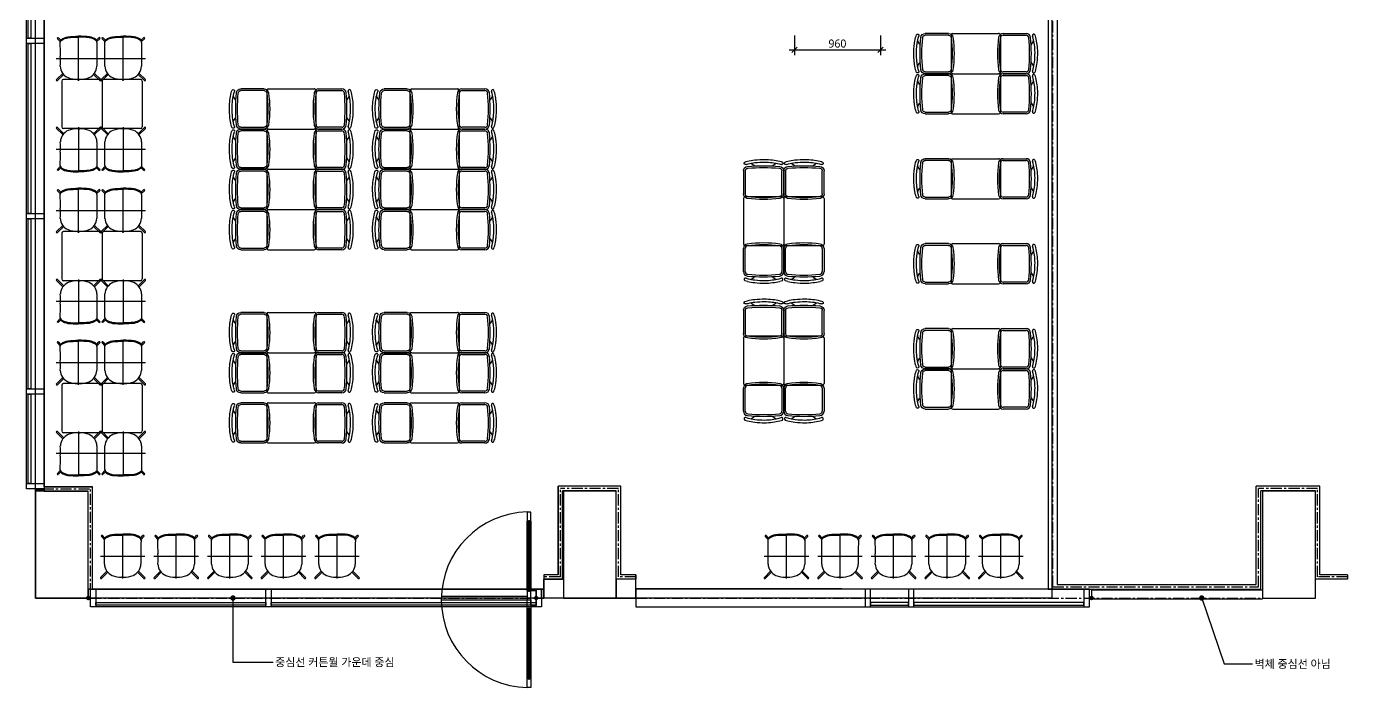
# Model space of a CAD drawing. Header units: millimetres. Extents: x 2064555 to 2090020, y 231383 to 257129.
# Drawn here: x 2072680 to 2087440, y 239198 to 246592 of the extents above; entities that cross this region are included whole.
import ezdxf

# ---------------------------------------------------------------- set-up
doc = ezdxf.new("R2010")
doc.units = ezdxf.units.MM
doc.header["$LTSCALE"] = 100
doc.linetypes.add('CENTER', pattern=[2, 1.25, -0.25, 0.25, -0.25])
doc.layers.add('#GRS_Check', color=61, linetype='Continuous', plot=False)
doc.layers.add('바닥 300', color=6, linetype='Continuous', plot=False)
for name, color, linetype in [('WALL 100', 6, 'Continuous'), ('WALL 100 CENTERLINE', 1, 'CENTER'), ('WALL 200 CENTERLINE', 1, 'CENTER'), ('WALL 50', 4, 'Continuous'), ('WALL 50 CENTERLINE', 1, 'CENTER'), ('가구', 5, 'Continuous'), ('문 1000x960', 5, 'Continuous'), ('보 220x210', 5, 'Continuous'), ('보 590x1195', 5, 'Continuous'), ('커튼월 2530', 5, 'Continuous'), ('커튼월 5090', 5, 'Continuous'), ('커튼월 8100', 5, 'Continuous')]:
    doc.layers.add(name, color=color, linetype=linetype)
doc.styles.add('맑은고딕_보통', font='malgun.ttf')
doc.dimstyles.new('L-60', dxfattribs={"dimscale": 60, "dimtxt": 1.5, "dimasz": 1, "dimexe": 1, "dimexo": 1, "dimgap": 0.4, "dimtad": 1, "dimdec": 0, "dimrnd": 0.05, "dimdsep": 46, "dimlunit": 6, "dimtxsty": '맑은고딕_보통', "dimblk": 'OBLIQUE', "dimcen": 2.5, "dimdle": 1, "dimclrd": 1, "dimclre": 1, "dimclrt": 3, "dimadec": 0, "dimazin": 0, "dimtfac": 1, "dimtdec": 0, "dimtix": 1, "dimtmove": 2, "dimatfit": 3, "dimldrblk": 'DOT', "dimfxl": 1, "dimlwd": -1, "dimlwe": -1, "dimarcsym": 0})

# ---------------------------------------------------------------- blocks, each defined once
blk = doc.blocks.new('코지체어-A')
at = {"layer": '가구', "color": 5, "linetype": 'Continuous'}
for p, q in [((-247, 236), (-177, 167)), ((-237, 247), (-167, 178)), ((237, 247), (167, 178)), ((247, 236), (177, 167)), ((-205, -189), (-237, -221)), ((-199, -204), (-226, -231)), ((199, -204), (226, -231)), ((205, -189), (237, -221))]:
    blk.add_line(p, q, dxfattribs=at)
at = {"layer": '가구', "color": 3, "linetype": 'Continuous'}
blk.add_line((0, 234), (-12, 234), dxfattribs=at)
at = {"layer": '가구', "lineweight": -3}
for p, q in [((0, 249), (0, -249)), ((249, 0), (-249, 0))]:
    blk.add_line(p, q, dxfattribs=at)
at = {"layer": '가구', "color": 4, "linetype": 'Continuous'}
blk.add_line((0, 234), (12, 234), dxfattribs=at)
for points in [[(-205, -178, 0.256845), (-192, -213, 0.121574), (-121, -243, 0.031027), (0, -249)], [(-205, -178, 0.221585), (-187, -206, 0.085947), (-119, -232, 0.030935), (0, -238, 0.030935)], [(205, -178, -0.256845), (192, -213, -0.121574), (121, -243, -0.031027), (0, -249)], [(205, -178, -0.221585), (187, -206, -0.085947), (119, -232, -0.030935), (0, -238, -0.030935)]]:
    blk.add_lwpolyline(points, format="xyb", dxfattribs=at)
at = {"layer": '가구', "color": 5, "linetype": 'Continuous'}
for centre, start, end in [((-242, 242), 45.3113, 225.3113), ((242, 242), 314.6887, 134.6887), ((-232, -226), 134.6876, 314.6876), ((232, -226), 225.3124, 45.3124)]:
    blk.add_arc(centre, 7.5, start, end, dxfattribs=at)
at = {"layer": '가구', "color": 4, "linetype": 'Continuous'}
for centre, radius, start, end in [((-59, 81), 145, 113.6838, 177.6253), ((-8, -70), 304, 90.639, 111.0662), ((9, -70), 304, 68.9338, 89.361), ((60, 81), 145, 2.3747, 66.3162), ((-5132, 33), 4928, 359.2988, 0.6305), ((5132, 33), 4928, 179.3695, 180.7012), ((-10139, -43), 9935, 359.2165, 0.0881), ((10139, -43), 9935, 179.911, 180.7826)]:
    blk.add_arc(centre, radius, start, end, dxfattribs=at)
blk = doc.blocks.new('이동식 2인 테이블')
at = {"layer": '가구'}
for p, q in [((-225, 255), (-225, -255)), ((205, 275), (-205, 275)), ((225, 255), (225, -255)), ((205, -275), (-205, -275))]:
    blk.add_line(p, q, dxfattribs=at)
for centre, start, end in [((-205, 255), 90, 180), ((205, 255), 0, 90), ((-205, -255), 180, 270), ((205, -255), 270, 0)]:
    blk.add_arc(centre, 20, start, end, dxfattribs=at)
blk = doc.blocks.new('코지체어-B')
at = {"layer": '가구'}
for p, q in [((-225, -129), (-225, 129)), ((225, 129), (225, -129))]:
    blk.add_line(p, q, dxfattribs=at)
at = {"layer": '가구', "color": 252}
for p, q in [((-205, -129), (-205, 129)), ((205, 129), (205, -129))]:
    blk.add_line(p, q, dxfattribs=at)
at = {"layer": '가구'}
for centre, radius, start, end in [((-175, 129), 50, 95.1035, 180), ((-202, 215), 15.1, 122.317, 290.8575), ((-119, -3), 248, 104.3624, 111.4315), ((-119, -3), 218, 104.3624, 110.7185), ((-40, -312), 567, 96.0543, 104.3624), ((0, -1699), 1886, 84.5415, 95.4585), ((-40, -312), 537, 96.0543, 104.3624), ((-300, -72), 327, 51.6297, 61.2107), ((-12, -389), 647, 90.0018, 97.7778), ((-12, -390), 618, 90.0019, 97.8424), ((-13, -809), 1037, 83.9457, 90), ((-13, -809), 1067, 83.9457, 90), ((300, -72), 327, 118.7893, 128.3703), ((40, -312), 537, 75.6376, 83.9457), ((40, -312), 567, 75.6376, 83.9457), ((119, -3), 218, 69.2634, 75.6376), ((175, 129), 50, 0, 84.8965), ((119, -3), 248, 68.5685, 75.6376), ((202, 215), 15.1, 249.1425, 57.683), ((-175, -129), 50, 180, 262.0259), ((175, -129), 50, 277.9741, 0), ((0, 1036), 1228, 261.48, 278.52)]:
    blk.add_arc(centre, radius, start, end, dxfattribs=at)
at = {"layer": '가구', "color": 252}
for centre, radius, start, end in [((-175, 129), 30, 95.1035, 180), ((0, -1699), 1866, 84.5415, 95.4585), ((175, 129), 30, 0, 84.8965), ((-175, -129), 30, 180, 262.0259), ((175, -129), 30, 277.9741, 0), ((0, 1036), 1208, 261.48, 278.52)]:
    blk.add_arc(centre, radius, start, end, dxfattribs=at)
blk = doc.blocks.new('_Oblique')
at = {"color": 0, "linetype": 'ByBlock', "lineweight": -2}
blk.add_line((-0.5, -0.5), (0.5, 0.5), dxfattribs=at)
blk = doc.blocks.new('*D29')
at = {"layer": '#GRS_Check', "color": 1, "transparency": 16777216}
for p, q in [((2081260, 246491), (2081260, 246269)), ((2082220, 246491), (2082220, 246269)), ((2081200, 246329), (2082280, 246329))]:
    blk.add_line(p, q, dxfattribs=at)
at = {"layer": 'DEFPOINTS', "color": 0, "transparency": 16777216}
for p in [(2081260, 246551), (2082220, 246551), (2082220, 246329)]:
    blk.add_point(p, dxfattribs=at)
at = {"layer": '#GRS_Check', "color": 1, "transparency": 16777216, "xscale": 60, "yscale": 60, "zscale": 60, "rotation": 180}
blk.add_blockref('_Oblique', (2081260, 246329), dxfattribs=at)
at = {"layer": '#GRS_Check', "color": 1, "transparency": 16777216, "xscale": 60, "yscale": 60, "zscale": 60}
blk.add_blockref('_Oblique', (2082220, 246329), dxfattribs=at)
at = {"layer": '#GRS_Check', "color": 3, "transparency": 16777216, "insert": (2081740, 246399), "char_height": 90, "attachment_point": 5, "style": '맑은고딕_보통'}
blk.add_mtext('960', dxfattribs=at)
blk = doc.blocks.new('_Dot')
at = {"color": 0, "linetype": 'ByBlock', "lineweight": -2}
blk.add_line((-0.5, 0), (-1, 0), dxfattribs=at)
at = {"color": 0, "linetype": 'ByBlock', "const_width": 0.5}
blk.add_lwpolyline([(-0.25, 0, 1), (0.25, 0, 1)], format="xyb", close=True, dxfattribs=at)
blk = doc.blocks.new('커튼월 8100')
at = {"layer": '커튼월 8100', "color": 5}
for p, q in [((-200, -1075), (-200, -75)), ((0, -75), (0, -1075)), ((-200, -3035), (-200, -1135)), ((0, -1135), (0, -3035)), ((-200, -4995), (-200, -3095)), ((0, -3095), (0, -4995)), ((-200, -6955), (-200, -5055)), ((0, -5055), (0, -6955)), ((-200, -8015), (-200, -7015)), ((0, -7015), (0, -8015))]:
    blk.add_line(p, q, dxfattribs=at)
at = {"layer": '커튼월 8100', "ltscale": 2}
for points in [[(0, -15), (0, 0), (-100, 0), (-100, -15)], [(0, -8075), (0, -8090), (-100, -8090), (-100, -8075)]]:
    blk.add_lwpolyline(points, close=True, dxfattribs=at)
at = {"layer": '커튼월 8100'}
for points in [[(-200, -75), (-200, -15), (0, -15), (0, -75)], [(-150, -1075), (-180, -1075), (-180, -75), (-150, -75)], [(-200, -1135), (-200, -1075), (0, -1075), (0, -1135)], [(-150, -3035), (-180, -3035), (-180, -1135), (-150, -1135)], [(-200, -3095), (-200, -3035), (0, -3035), (0, -3095)], [(-150, -4995), (-180, -4995), (-180, -3095), (-150, -3095)], [(-200, -5055), (-200, -4995), (0, -4995), (0, -5055)], [(-150, -6955), (-180, -6955), (-180, -5055), (-150, -5055)], [(-200, -7015), (-200, -6955), (0, -6955), (0, -7015)], [(-150, -8015), (-180, -8015), (-180, -7015), (-150, -7015)], [(-200, -8075), (-200, -8015), (0, -8015), (0, -8075)]]:
    blk.add_lwpolyline(points, close=True, dxfattribs=at)
blk = doc.blocks.new('*U60')
at = {"const_width": 25}
blk.add_lwpolyline([(-12, 0, 1), (13, 0, 1)], format="xyb", close=True, dxfattribs=at)
at = {"layer": '커튼월 5090', "color": 5}
for p, q in [((85, 100), (1985, 100)), ((2045, 100), (5005, 100)), ((1985, -100), (85, -100)), ((5005, -100), (2045, -100))]:
    blk.add_line(p, q, dxfattribs=at)
at = {"layer": '커튼월 5090', "ltscale": 2}
for points in [[(25, 100), (0, 100), (0, 0), (25, 0)], [(5065, 100), (5090, 100), (5090, -1), (5065, -1)]]:
    blk.add_lwpolyline(points, close=True, dxfattribs=at)
at = {"layer": '커튼월 5090'}
for points in [[(85, -100), (25, -100), (25, 100), (85, 100)], [(2045, -100), (1985, -100), (1985, 100), (2045, 100)], [(5065, -100), (5005, -100), (5005, 100), (5065, 100)], [(1985, -50), (1985, -80), (85, -80), (85, -50)], [(5005, -50), (5005, -80), (2045, -80), (2045, -50)]]:
    blk.add_lwpolyline(points, close=True, dxfattribs=at)
blk = doc.blocks.new('*U59')
at = {"layer": '커튼월 2530', "color": 5}
for p, q in [((85, 100), (1985, 100)), ((2045, 100), (2470, 100)), ((1985, -100), (85, -100)), ((2470, -100), (2045, -100))]:
    blk.add_line(p, q, dxfattribs=at)
at = {"layer": '커튼월 2530', "const_width": 25}
blk.add_lwpolyline([(-12, 0, 1), (12, 0, 1)], format="xyb", close=True, dxfattribs=at)
at = {"layer": '커튼월 2530', "ltscale": 2}
blk.add_lwpolyline([(25, 100), (0, 100), (0, 0), (25, 0)], close=True, dxfattribs=at)
at = {"layer": '커튼월 2530'}
for points in [[(85, -100), (25, -100), (25, 100), (85, 100)], [(2045, -100), (1985, -100), (1985, 100), (2045, 100)], [(2530, -100), (2470, -100), (2470, 100), (2530, 100)], [(1985, -50), (1985, -80), (85, -80), (85, -50)], [(2470, -50), (2470, -80), (2045, -80), (2045, -50)]]:
    blk.add_lwpolyline(points, close=True, dxfattribs=at)
blk = doc.blocks.new('*U74')
at = {"layer": '문 1000x960'}
for p, q in [((-1060, 20), (-100, 20)), ((0, 0), (-1060, 0)), ((-1060, -20), (-100, -20)), ((0, -60), (0, -60))]:
    blk.add_line(p, q, dxfattribs=at)
for points in [[(-60, 960), (-100, 960), (-100, -20), (-60, -20)], [(-60, 860), (-60, 80), (-100, 80), (-100, 860)], [(-74, 867), (-74, 74), (-86, 74), (-86, 867)], [(0, -85), (-60, -85), (-60, 85), (0, 85)], [(-60, -1000), (-100, -1000), (-100, -20), (-60, -20)], [(-60, -900), (-60, -120), (-100, -120), (-100, -900)], [(-74, -907), (-74, -114), (-86, -114), (-86, -907)]]:
    blk.add_lwpolyline(points, close=True, dxfattribs=at)
at = {"layer": '문 1000x960', "const_width": 25}
blk.add_lwpolyline([(-12, 0, 1), (12, 0, 1)], format="xyb", close=True, dxfattribs=at)
at = {"layer": '문 1000x960'}
for start, end in [(91.293, 179.99), (180.01, 268.707)]:
    blk.add_arc((-78, -20), 982, start, end, dxfattribs=at)

msp = doc.modelspace()

# ---------------------------------------------------------------- linework, layer by layer
at = {"layer": 'WALL 100'}
for p, q in [((2084194.7, 249600), (2084194.7, 240349.7)), ((2084094.7, 246595), (2084094.7, 240299.7)), ((2084579.9, 240290.1), (2086489.7, 240290.1)), ((2084579.9, 240190.1), (2086489.7, 240190.1))]:
    msp.add_line(p, q, dxfattribs=at)
at = {"layer": 'WALL 100 CENTERLINE'}
msp.add_line((2084144.7, 249650), (2084144.7, 240324.7), dxfattribs=at)
at = {"layer": 'WALL 200 CENTERLINE'}
for p, q in [((2072779.7, 241395), (2072779.7, 249495)), ((2073394.5, 240200), (2078459.7, 240200))]:
    msp.add_line(p, q, dxfattribs=at)
at = {"layer": 'WALL 50'}
for p, q in [((2072879.9, 241445), (2073419.5, 241445)), ((2072879.9, 241395), (2073369.5, 241395)), ((2073369.5, 240280.2), (2073369.5, 241395)), ((2073419.5, 240300.2), (2073419.5, 241445)), ((2078619.7, 240460), (2078619.7, 241450)), ((2079319.7, 241450), (2078619.7, 241450)), ((2078669.7, 240410), (2078669.7, 241400)), ((2079269.7, 241400), (2078669.7, 241400)), ((2079269.7, 240410), (2079269.7, 241400)), ((2079319.7, 240460), (2079319.7, 241450)), ((2087129.7, 241450), (2086419.7, 241450)), ((2086419.7, 240349.7), (2086419.7, 241450)), ((2087079.7, 241400), (2086469.7, 241400)), ((2086469.7, 240299.7), (2086469.7, 241400)), ((2087079.7, 240410), (2087079.7, 241400)), ((2087129.7, 240460), (2087129.7, 241450)), ((2078619.7, 240460), (2078459.7, 240460)), ((2078459.7, 240460), (2078459.7, 240410)), ((2079489.7, 240460), (2079319.7, 240460)), ((2079489.7, 240460), (2079489.7, 240410)), ((2087439.7, 240460), (2087129.7, 240460)), ((2087439.7, 240460), (2087439.7, 240410)), ((2078669.7, 240410), (2078459.7, 240410)), ((2079489.7, 240410), (2079269.7, 240410)), ((2084094.7, 240299.7), (2086469.7, 240299.7)), ((2084194.7, 240349.7), (2086419.7, 240349.7)), ((2087439.7, 240410), (2087079.7, 240410))]:
    msp.add_line(p, q, dxfattribs=at)
at = {"layer": 'WALL 50 CENTERLINE'}
for p, q in [((2072859.9, 241420), (2073394.5, 241420)), ((2073394.5, 240240.1), (2073394.5, 241420)), ((2079294.7, 241425), (2078644.7, 241425)), ((2078644.7, 240435), (2078644.7, 241425)), ((2079294.7, 240435), (2079294.7, 241425)), ((2086444.7, 240324.7), (2086444.7, 241425)), ((2087104.7, 241425), (2086444.7, 241425)), ((2087104.7, 240435), (2087104.7, 241425)), ((2078644.7, 240435), (2078459.7, 240435)), ((2079489.7, 240435), (2079294.7, 240435)), ((2084144.7, 240324.7), (2086444.7, 240324.7)), ((2087439.7, 240435), (2087104.7, 240435)), ((2079489.7, 240200), (2086489.7, 240200))]:
    msp.add_line(p, q, dxfattribs=at)
at = {"layer": '가구', "lineweight": -3}
for p, q in [((2073761.6, 245983.3), (2073761.5, 246481.7)), ((2073761.6, 245463.2), (2073761.5, 244964.8)), ((2073761.6, 244283.3), (2073761.5, 244781.7)), ((2073761.6, 243763.2), (2073761.5, 243264.8)), ((2073761.6, 242583.3), (2073761.5, 243081.7)), ((2073761.6, 242063.2), (2073761.5, 241564.8)), ((2073755.4, 240417), (2073755.3, 240915.3))]:
    msp.add_line(p, q, dxfattribs=at)
at = {"layer": '바닥 300'}
for p, q in [((2079489.7, 240305), (2079489.7, 240100)), ((2082109.5, 240100), (2082109.5, 240299.8)), ((2079489.7, 240100), (2082109.5, 240100))]:
    msp.add_line(p, q, dxfattribs=at)
for points in [[(2072779.7, 240200), (2072779.7, 254175), (2082269.7, 254175), (2082269.7, 249750), (2084136.4, 249750), (2084136.4, 240200), (2072779.7, 240200)], [(2084094.7, 249600), (2084094.7, 240299.7), (2079489.7, 240305), (2079489.7, 240460), (2079319.7, 240460), (2079319.7, 241450), (2078619.7, 241450), (2078619.7, 240460), (2078459.7, 240460), (2078459.7, 240299.7), (2073419.5, 240299.7), (2073419.5, 241445), (2072879.9, 241445), (2072879.9, 249495)], [(2082109.5, 240299.8), (2079489.7, 240299.9)]]:
    msp.add_lwpolyline(points, dxfattribs=at)
at = {"layer": '보 220x210'}
for points in [[(2078459.7, 240410), (2078679.7, 240410), (2078679.7, 240200), (2078459.7, 240200)], [(2079489.7, 240410), (2079269.7, 240410), (2079269.7, 240200), (2079489.7, 240200)]]:
    msp.add_lwpolyline(points, close=True, dxfattribs=at)
at = {"layer": '보 590x1195'}
for points in [[(2072779.7, 240200), (2073369.7, 240200), (2073369.7, 241395), (2072779.7, 241395)], [(2078679.7, 240200), (2079269.7, 240200), (2079269.7, 241395), (2078679.7, 241395)], [(2086489.7, 240200), (2087079.7, 240200), (2087079.7, 241395), (2086489.7, 241395)]]:
    msp.add_lwpolyline(points, close=True, dxfattribs=at)

# ---------------------------------------------------------------- block references
at = {"layer": '가구', "xscale": -1, "rotation": 90}
for p in [(2082851.4, 246287.5), (2082851.4, 245837.5), (2075205.4, 245668.3), (2076805.5, 245668.3), (2075205.4, 245218.3), (2076805.5, 245218.3), (2082851.4, 244887.4), (2075205.4, 244768.3), (2076805.5, 244768.3), (2075205.4, 244318.3), (2076805.5, 244318.3), (2082851.4, 243937.6), (2075205.4, 243168.3), (2076805.5, 243168.3), (2082851.4, 242987.5), (2075205.4, 242718.3), (2076805.5, 242718.3), (2082851.4, 242537.5), (2075205.4, 242158.3), (2076805.5, 242158.3)]:
    msp.add_blockref('코지체어-B', p, dxfattribs=at)
at = {"layer": '가구'}
for name, p, rotation in [('이동식 2인 테이블', (2083285.6, 246287.5), 90.00000000024814), ('코지체어-B', (2083719.8, 246287.5), 270.0000000005336), ('코지체어-A', (2073263, 246232.5), 180), ('코지체어-A', (2073761.6, 246232.5), 180), ('이동식 2인 테이블', (2083285.6, 245837.5), 90.00000000024814), ('코지체어-B', (2083719.8, 245837.5), 270.0000000005336), ('이동식 2인 테이블', (2075639.6, 245668.3), 90.00000000024814), ('코지체어-B', (2076073.8, 245668.3), 270.0000000005336), ('이동식 2인 테이블', (2077239.7, 245668.3), 90.00000000024814), ('코지체어-B', (2077674, 245668.3), 270.0000000005336), ('이동식 2인 테이블', (2075639.6, 245218.3), 90.00000000024814), ('코지체어-B', (2076073.8, 245218.3), 270.0000000005336), ('이동식 2인 테이블', (2077239.7, 245218.3), 90.00000000024814), ('코지체어-B', (2077674, 245218.3), 270.0000000005336), ('이동식 2인 테이블', (2083285.6, 244887.4), 90.00000000024814), ('코지체어-B', (2083719.8, 244887.4), 270.0000000005336), ('이동식 2인 테이블', (2075639.6, 244768.3), 90.00000000024814), ('코지체어-B', (2076073.8, 244768.3), 270.0000000005336), ('이동식 2인 테이블', (2077239.7, 244768.3), 90.00000000024814), ('코지체어-B', (2077674, 244768.3), 270.0000000005336), ('코지체어-A', (2073263, 244532.5), 180), ('코지체어-A', (2073761.6, 244532.5), 180), ('이동식 2인 테이블', (2075639.6, 244318.3), 90.00000000024814), ('코지체어-B', (2076073.8, 244318.3), 270.0000000005336), ('이동식 2인 테이블', (2077239.7, 244318.3), 90.00000000024814), ('코지체어-B', (2077674, 244318.3), 270.0000000005336), ('코지체어-B', (2080915.7, 243978.2), 180.0000000005336), ('코지체어-B', (2081365.7, 243978.2), 180.0000000005336), ('이동식 2인 테이블', (2083285.6, 243937.6), 90.00000000024814), ('코지체어-B', (2083719.8, 243937.6), 270.0000000005336), ('이동식 2인 테이블', (2075639.6, 243168.3), 90.00000000024814), ('코지체어-B', (2076073.8, 243168.3), 270.0000000005336), ('이동식 2인 테이블', (2077239.7, 243168.3), 90.00000000024814), ('코지체어-B', (2077674, 243168.3), 270.0000000005336), ('이동식 2인 테이블', (2083285.6, 242987.5), 90.00000000024814), ('코지체어-B', (2083719.8, 242987.5), 270.0000000005336), ('코지체어-A', (2073263, 242832.5), 180), ('코지체어-A', (2073761.6, 242832.5), 180), ('이동식 2인 테이블', (2075639.6, 242718.3), 90.00000000024814), ('코지체어-B', (2076073.8, 242718.3), 270.0000000005336), ('이동식 2인 테이블', (2077239.7, 242718.3), 90.00000000024814), ('코지체어-B', (2077674, 242718.3), 270.0000000005336), ('이동식 2인 테이블', (2083285.6, 242537.5), 90.00000000024814), ('코지체어-B', (2083719.8, 242537.5), 270.0000000005336), ('코지체어-B', (2080915.7, 242418.2), 180.0000000005336), ('코지체어-B', (2081365.7, 242418.2), 180.0000000005336), ('이동식 2인 테이블', (2075639.6, 242158.3), 90.00000000024814), ('코지체어-B', (2076073.8, 242158.3), 270.0000000005336), ('이동식 2인 테이블', (2077239.7, 242158.3), 90.00000000024814), ('코지체어-B', (2077674, 242158.3), 270.0000000005336), ('코지체어-A', (2073755.4, 240666.2), 180), ('코지체어-A', (2074354, 240666.2), 180), ('코지체어-A', (2074952.6, 240666.2), 180), ('코지체어-A', (2075551.2, 240666.2), 180), ('코지체어-A', (2076149.8, 240666.2), 180), ('코지체어-A', (2081170.9, 240666.2), 180), ('코지체어-A', (2081769.5, 240666.2), 180), ('코지체어-A', (2082368.1, 240666.2), 180), ('코지체어-A', (2082966.7, 240666.2), 180), ('코지체어-A', (2083565.3, 240666.2), 180)]:
    msp.add_blockref(name, p, dxfattribs=dict(at, rotation=rotation))
for name, p in [('이동식 2인 테이블', (2073299.7, 245723.3)), ('이동식 2인 테이블', (2073749.7, 245723.3)), ('코지체어-A', (2073263, 245214)), ('코지체어-A', (2073761.6, 245214)), ('이동식 2인 테이블', (2080915.7, 244412.5)), ('이동식 2인 테이블', (2081365.7, 244412.5)), ('이동식 2인 테이블', (2073299.7, 244023.3)), ('이동식 2인 테이블', (2073749.7, 244023.3)), ('코지체어-A', (2073263, 243514)), ('코지체어-A', (2073761.6, 243514)), ('이동식 2인 테이블', (2080915.7, 242852.5)), ('이동식 2인 테이블', (2081365.7, 242852.5)), ('이동식 2인 테이블', (2073299.7, 242323.3)), ('이동식 2인 테이블', (2073749.7, 242323.3)), ('코지체어-A', (2073263, 241814)), ('코지체어-A', (2073761.6, 241814))]:
    msp.add_blockref(name, p, dxfattribs=at)
at = {"layer": '가구', "xscale": -1}
for p in [(2080915.7, 244846.7), (2081365.7, 244846.7), (2080915.7, 243286.7), (2081365.7, 243286.7)]:
    msp.add_blockref('코지체어-B', p, dxfattribs=at)
at = {"layer": '문 1000x960'}
msp.add_blockref('*U74', (2078374.7, 240200), dxfattribs=at)
at = {"layer": '커튼월 2530', "xscale": -1}
msp.add_blockref('*U59', (2084579.9, 240200.1), dxfattribs=at)
at = {"layer": '커튼월 5090'}
msp.add_blockref('*U60', (2073369.7, 240200), dxfattribs=at)
at = {"layer": '커튼월 8100'}
msp.add_blockref('커튼월 8100', (2072879.9, 249495), dxfattribs=at)

# ---------------------------------------------------------------- texts
at = {"layer": '#GRS_Check', "color": 3, "char_height": 90, "attachment_point": 1, "style": '맑은고딕_보통'}
for s, insert, width in [('중심선 커튼월 가운데 중심', (2075458.8, 239526.9), 1560.886), ('벽체 중심선 아님', (2086400.5, 239507.5), 957.943)]:
    msp.add_mtext(s, dxfattribs=dict(at, insert=insert, width=width))

# ---------------------------------------------------------------- dimensions: what is measured, and where the dimension line sits
at = {"layer": '#GRS_Check'}
dim = msp.add_linear_dim(base=(2082219.7, 246328.9), p1=(2081259.7, 246551.5), p2=(2082219.7, 246551.5), dimstyle='L-60', override={"dimfxl": 0, "dimarcsym": 1}, dxfattribs=at)
dim.commit()
dim.dimension.update_dxf_attribs({"geometry": '*D29', "text_midpoint": (2081739.7, 246399.4)})

# ---------------------------------------------------------------- leaders
at = {"layer": '#GRS_Check', "annotation_type": 0, "has_hookline": 1, "hookline_direction": 0}
for points, text_width in [([(2074987.2, 240200), (2074987.2, 239481.9), (2075434.8, 239481.9)], 1481), ([(2085810.2, 240200), (2086061.1, 239462.5), (2086376.5, 239462.5)], 925.3)]:
    msp.add_leader(points, dimstyle='L-60', override={"dimgap": 0.4, "dimtad": 0, "dimfxl": 0, "dimarcsym": 1}, dxfattribs=dict(at, text_width=text_width))

doc.saveas('drawing.dxf')
